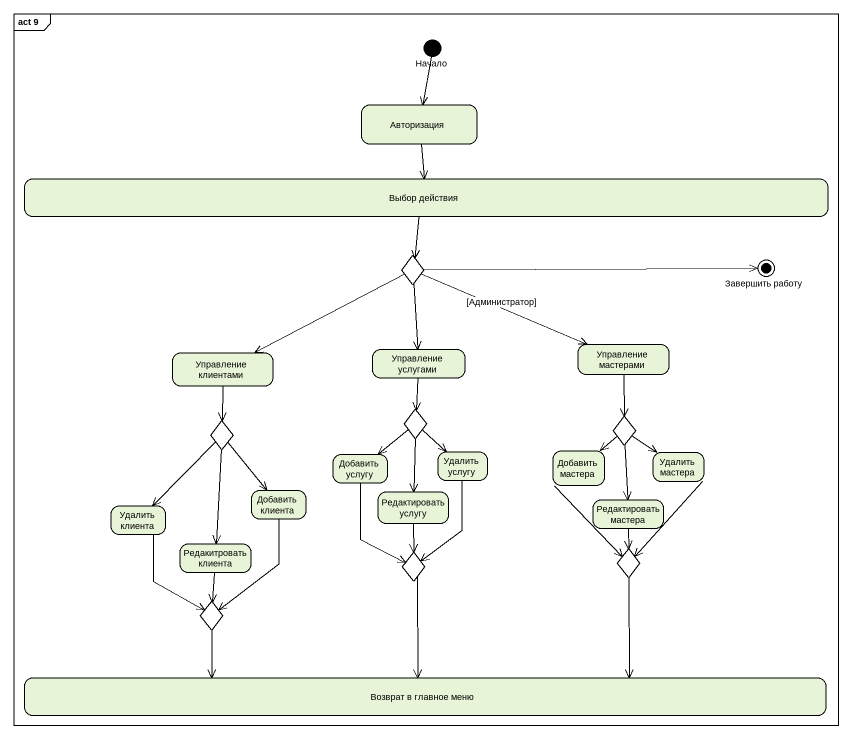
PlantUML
@startuml
mainframe act 9
hide empty description
state Начало <<start>>
state Авторизация
state "Выбор действия" as Выбор_действия
state choice1 <<choice>>
state "Завершить работу" as Завершить_работу <<end>>
state "Управление клиентами" as Управление_клиентами
state "Управление услугами" as Управление_услугами
state "Управление мастерами" as Управление_мастерами
state choice2 <<choice>>
state choice3 <<choice>>
state choice4 <<choice>>
state "Добавить услугу" as Добавить_услугу
state "Удалить услугу" as Удалить_услугу
state "Добавить мастера" as Добавить_мастера
state "Удалить мастера" as Удалить_мастера
state "Удалить клиента" as Удалить_клиента
state "Добавить клиента" as Добавить_клиента
state "Редактировать услугу" as Редактировать_услугу
state "Редактировать мастера" as Редактировать_мастера
state "Редакитровать клиента" as Редакитровать_клиента
state choice5 <<choice>>
state choice6 <<choice>>
state choice7 <<choice>>
state "Возврат в главное меню" as Возврат_в_главное_меню
Начало --> Авторизация
Авторизация --> Выбор_действия
Выбор_действия --> choice1
choice1 -right-> Завершить_работу
choice1 -left-> Управление_клиентами
choice1 --> Управление_услугами
choice1 -right-> Управление_мастерами : [Администратор]
Управление_клиентами --> choice2
Управление_услугами --> choice3
Управление_мастерами --> choice4
choice2 --> Удалить_клиента
choice2 --> Добавить_клиента
choice2 --> Редакитровать_клиента
choice3 --> Добавить_услугу
choice3 --> Удалить_услугу
choice3 --> Редактировать_услугу
choice4 --> Добавить_мастера
choice4 --> Удалить_мастера
choice4 --> Редактировать_мастера
Добавить_услугу --> choice5
Удалить_услугу --> choice5
Добавить_мастера --> choice6
Удалить_мастера --> choice6
Удалить_клиента --> choice7
Добавить_клиента --> choice7
Редактировать_услугу --> choice5
Редактировать_мастера --> choice6
Редакитровать_клиента --> choice7
choice5 --> Возврат_в_главное_меню
choice6 --> Возврат_в_главное_меню
choice7 -right-> Возврат_в_главное_меню
@enduml
